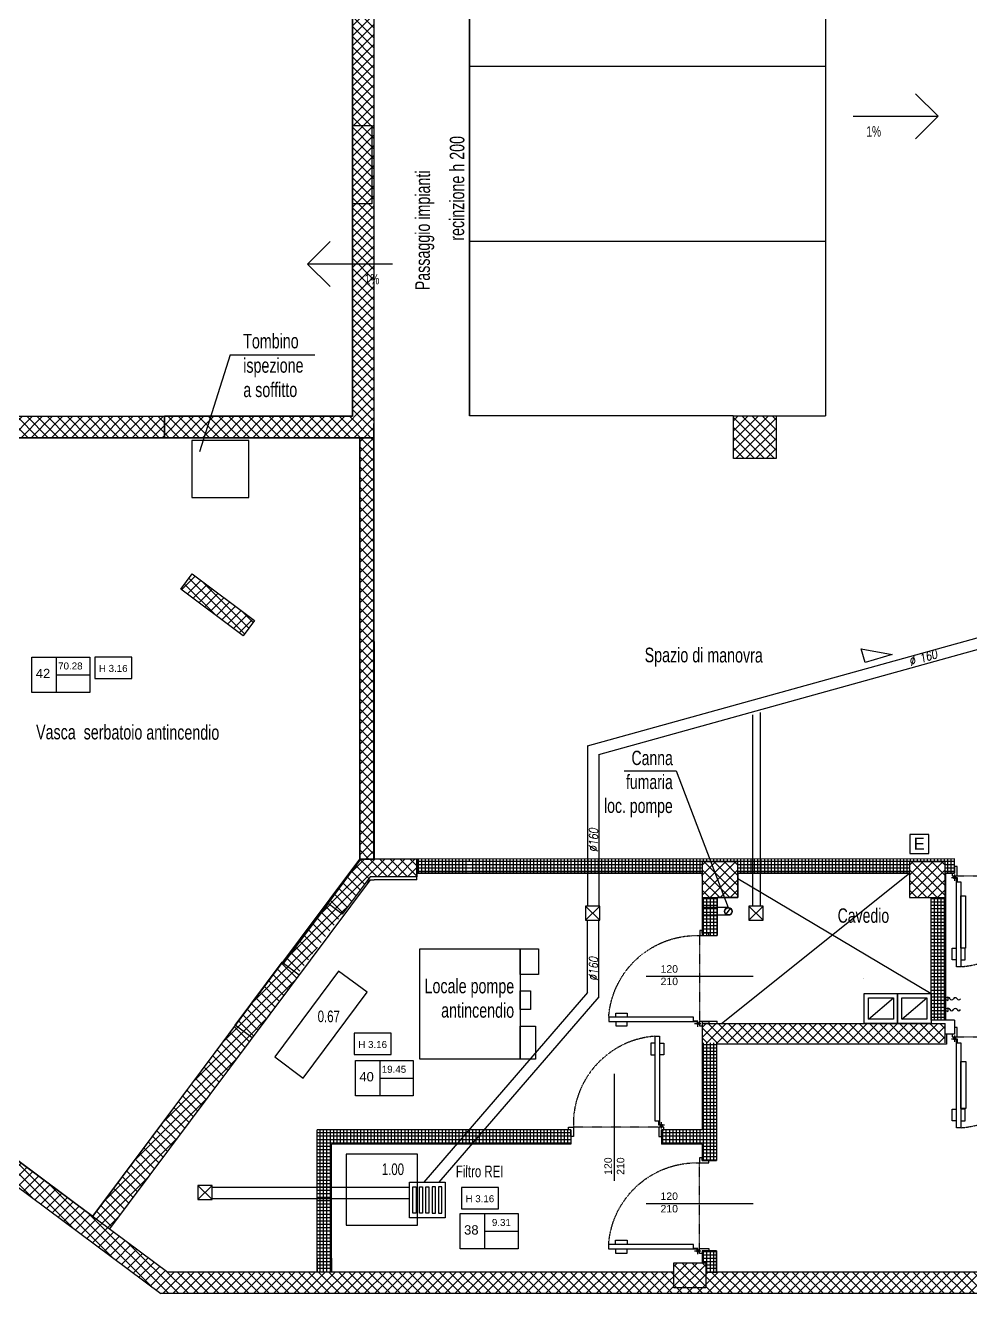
# Model space of a CAD drawing. Header units: millimetres. Extents: x -3782782348 to 131293, y -36553 to 57271.
# Drawn here: x 96768 to 98095, y 34743 to 36523 of the extents above; entities that cross this region are included whole.
import ezdxf
from ezdxf.enums import TextEntityAlignment as Align

# ---------------------------------------------------------------- set-up
doc = ezdxf.new("R2010")
doc.units = ezdxf.units.MM
doc.header["$LTSCALE"] = 0.01
doc.linetypes.add('CONTINOUS', pattern=[0])
doc.linetypes.add('HIDDEN2', pattern=[4.762499999999999, 3.175, -1.5875])
doc.layers.add('VVF-SIMBOLI', color=7, linetype='Continuous', true_color=0xe60000)
doc.layers.add('X_MURI', color=8, linetype='Continuous')
doc.layers.add('X_quote serramenti interni', color=251, linetype='CONTINOUS')
doc.styles.add('ARIAL', font='arial.ttf')
doc.styles.add('nomi', font='arial.ttf')
doc.styles.add('QUOTE', font='simplex.shx', dxfattribs={"width": 0.7})
doc.styles.add('testo indicazioni', font='romans.shx', dxfattribs={"width": 0.8, "oblique": 10, "height": 17.5})
pattern_1 = [(45, (96724.81742046977, -16956.50248110438), (-7.071067811865475, 7.071067811865476), []), (135, (96724.81742046977, -16956.50248110438), (-7.071067811865476, -7.071067811865475), [])]
pattern_2 = [(180, (96724.81742046977, -16956.50248110438), (-5.832380380939269e-16, -4.762499999999999), []), (270, (96724.81742046977, -16956.50248110438), (4.762499999999999, -8.748570571408903e-16), [])]
pattern_3 = [(180, (96724.81742046977, -16956.50248110438), (-5.832187760079071e-16, -4.762499999999999), []), (270, (96724.81742046977, -16956.50248110438), (4.762499999999999, -8.748281640118607e-16), [])]

# ---------------------------------------------------------------- blocks, each defined once
blk = doc.blocks.new('porta 120 metallica')
blk.add_line((66, 71.6477922546328), (66, -78.71677851758432))
at = {"linetype": 'ByBlock'}
for p, q in [((-4.424995684763417, -6.240966380457394), (3.417352743213996, -6.240966380457394)), ((0.08746256586164236, -10.75342463114066), (0.08746256586164236, -1.728508129774127))]:
    blk.add_line(p, q, dxfattribs=at)
at = {"color": 5, "linetype": 'HIDDEN2'}
blk.add_line((3.5, -3.53449313150486), (123.5, -3.53449313150486), dxfattribs=at)
at = {"linetype": 'ByBlock'}
for points in [[(-3.5, 0), (-3.5, -3.53449313150486), (3.5, -3.53449313150486), (3.5, 9.46550686849514), (0, 9.46550686849514), (0, 0)], [(123.5, -3.53449313150486), (123.5, 9.46550686849514), (127, 9.46550686849514), (127, 0), (130.5, 0), (130.5, -3.53449313150486)], [(8.793935814639553, -12.26906140515348), (8.793935814639553, -131.2409663804574), (3.487722093006596, -131.2409663804574), (3.487722093006596, -131.2409663804574), (2.793935814639553, -131.2409663804574), (2.793935814639553, -6.240966380457394), (3.487722093006596, -6.240966380457394), (3.487722093006596, -12.26906140515348)]]:
    blk.add_lwpolyline(points, close=True, dxfattribs=at)
for points in [[(2.796576543943956, -121.4196760547929), (-3.263865074608475, -121.4196760547929), (-3.263865074608475, -105.118456539989), (2.793935814639553, -105.118456539989)], [(8.79129508533515, -121.4196760547929), (14.85173670412041, -121.4196760547929), (14.85173670412041, -105.118456539989), (8.793935814639553, -105.118456539989)]]:
    blk.add_lwpolyline(points, dxfattribs=at)
blk.add_circle((0.08746256586164236, -6.240966380457394), 1.512458250675991, dxfattribs=at)
at = {"color": 5, "linetype": 'HIDDEN2'}
blk.add_arc((0.01706191548146307, -7.98979127817438), 123.5632861311982, 274.073229882602, 2.066351043338843, dxfattribs=at)
blk = doc.blocks.new('Estintore')
at = {"layer": 'VVF-SIMBOLI', "color": 1}
blk.add_lwpolyline([(-0.5307119999997667, -0.5307120000006762), (0, -0.5307120000006762), (0, 0), (-0.5307119999997667, 0)], close=True, dxfattribs=at)
at = {"layer": 'VVF-SIMBOLI', "color": 1, "style": 'ARIAL'}
blk.add_text('E', height=0.3316950000000298, dxfattribs=at).set_placement((-0.2662891715463047, -0.421108694025861), align=Align.CENTER)

msp = doc.modelspace()

# ---------------------------------------------------------------- hatches: boundary and pattern name
at = {"layer": 'X_MURI', "ltscale": 4}
h = msp.add_hatch(dxfattribs=at)
h.set_pattern_fill('_USER', color=256, scale=10, angle=45, style=0, double=1, pattern_type=0)
h.set_pattern_definition(pattern_1)
edge = h.paths.add_edge_path()
edge.add_line((96770.71369707232, 37791.0085123414), (97257.50656345549, 37791.00554844445))
edge.add_line((97257.50656345549, 37791.00554844445), (97257.50906794985, 37281.63731602261))
edge.add_line((97257.50906794985, 37281.63731602261), (96803.33862139021, 37281.63731602261))
edge.add_line((96803.33862139021, 37281.63731602261), (96803.33862139021, 36577.6660075423))
edge.add_line((96803.33862139021, 36577.6660075423), (97257.47889526704, 36577.89334017411))
edge.add_line((97257.47889526704, 36577.89334017411), (97257.50901095403, 35944.36577106891))
edge.add_line((97257.50901095403, 35944.36577106891), (96963.33974302429, 35944.36576358671))
edge.add_line((96963.33974302429, 35944.36576358671), (96963.33974302429, 35974.36577106891))
edge.add_line((96963.33974302429, 35974.36577106891), (97227.5255115099, 35974.36577106891))
edge.add_line((97227.5255115099, 35974.36577106891), (97227.48121353087, 36547.87832023579))
edge.add_line((97227.48121353087, 36547.87832023579), (96773.33862139021, 36547.65098644351))
edge.add_line((96773.33862139021, 36547.65098644351), (96773.33862139021, 37311.63731602261))
edge.add_line((96773.33862139021, 37311.63731602261), (97227.50901095403, 37311.63731602261))
edge.add_line((97227.50901095403, 37311.63731602261), (97227.51049416978, 37761.00555057469))
edge.add_line((97227.51049416978, 37761.00555057469), (96770.71369707232, 37761.00555805689))
edge.add_line((96770.71369707232, 37761.00555805689), (96770.71369707232, 37791.0055907285))
h = msp.add_hatch(dxfattribs=at)
h.set_pattern_fill('_USER', color=256, scale=10, angle=45, style=0, double=1, pattern_type=0)
h.set_pattern_definition(pattern_1)
h.paths.add_polyline_path([(97723.22412386184, 34743.0032492638), (97723.22412386184, 34773.00324934366), (99283.50518824902, 34773.00325698931), (99283.50518824902, 35985.04108844409), (99507.34361897554, 35985.04108844409), (99507.34361897554, 37121.04686036028), (99283.50518824904, 37121.04686036028), (99283.50518824904, 37471.03655912339), (99313.50518824904, 37471.03655912339), (99313.50518824904, 37151.04686036028), (99537.34361897554, 37151.04686036028), (99537.34361897554, 35955.04108844409), (99313.50518824902, 35955.04108844409), (99313.50518824902, 34743.003256746)])
h = msp.add_hatch(dxfattribs=at)
h.set_pattern_fill('_USER', color=256, scale=10, angle=45, style=0, double=1, pattern_type=0)
h.set_pattern_definition(pattern_1)
h.paths.add_polyline_path([(97821.95793901579, 35914.95606996371), (97821.95793901579, 35974.9539071998), (97821.88440226202, 35974.9539071998), (97761.95793901579, 35974.95606996371), (97761.95793901579, 35914.95606996371)])
h.paths.add_polyline_path([(98571.05726551471, 35974.9539071998), (98511.05726551471, 35974.9539071998), (98511.05726551471, 35914.9539071998), (98571.05726551471, 35914.9539071998)])
h = msp.add_hatch(dxfattribs=at)
h.set_pattern_fill('_USER', color=256, scale=10, angle=45, style=0, double=1, pattern_type=0)
h.set_pattern_definition(pattern_1)
h.paths.add_polyline_path([(96963.33974302429, 35944.36577106891), (96963.33974302429, 35974.36577106891), (96695.76702856756, 35974.36576358671), (96416.69582099523, 35600.52931232635), (96440.84974622293, 35582.65632282832), (96458.68229921866, 35606.62339978978), (96710.8090543371, 35944.36577106891)])
h = msp.add_hatch(dxfattribs=at)
h.set_pattern_fill('_USER', color=256, scale=10, angle=45, style=0, double=1, pattern_type=0)
h.set_pattern_definition(pattern_1)
h.paths.add_polyline_path([(97257.50901095438, 35944.36576358671), (97237.53239260684, 35944.36576358671), (97237.53239260684, 35353.01184869117), (97257.50901095438, 35353.01184869117)])
h = msp.add_hatch(dxfattribs=at)
h.set_pattern_fill('_USER', color=256, scale=10, angle=45, style=0, double=1, pattern_type=0)
h.set_pattern_definition(pattern_1)
h.paths.add_polyline_path([(97073.78196375049, 35666.22803168911), (97089.94782805593, 35687.90617183669), (97002.36931133634, 35753.21539152636), (96986.20344703089, 35731.5372513788)])
h = msp.add_hatch(dxfattribs=at)
h.set_pattern_fill('_USER', color=256, scale=10, angle=45, style=0, double=1, pattern_type=0)
h.set_pattern_definition(pattern_1)
h.paths.add_polyline_path([(96416.69582099513, 35600.52931232643), (96199.37830647873, 35309.41648442075), (96958.13057197614, 34743.003256746), (97722.6636486634, 34743.00325674602), (97734.15935155514, 34743.00325674604), (97723.22412386184, 34743.00325674619), (97723.22412386184, 34786.02156415134), (97678.22587859238, 34785.9349853), (97678.22587859238, 34773.00324933894), (96968.09326556881, 34773.00324926456), (96750.7974641416, 34935.21062829089), (96241.36476221352, 35315.51054175859), (96440.77418092615, 35582.55476253667)])
h = msp.add_hatch(dxfattribs=at)
h.set_pattern_fill('_USER', color=256, scale=10, angle=45, style=0, double=1, pattern_type=0)
h.set_pattern_definition([(45, (96724.8174084788, -3760.811644941321), (-7.071067811865475, 7.071067811865476), []), (135, (96724.8174084788, -3760.811644941321), (-7.071067811865476, -7.071067811865475), [])])
h.paths.add_polyline_path([(97193.04952521797, 35290.50598720865), (97213.09040663851, 35275.56106262557), (97252.26143937663, 35328.08872965139), (97317.77684677741, 35328.0836754983), (97317.77684677741, 35353.08367549825), (97239.72642255665, 35353.08367549824)])
h = msp.add_hatch(dxfattribs=at)
h.set_pattern_fill('NET', color=256, scale=1.5, angle=180, style=0)
h.set_pattern_definition(pattern_2)
h.paths.add_polyline_path([(97391.44432025938, 35353.01131551465), (97317.77684677741, 35352.99939703646), (97317.77684677741, 35333.04346312883), (97391.44432025938, 35333.05362686396)])
h = msp.add_hatch(dxfattribs=at)
h.set_pattern_fill('NET', color=256, scale=1.5, angle=180, style=0)
h.set_pattern_definition(pattern_3)
h.paths.add_polyline_path([(97391.56742046977, 35353.01499215205), (97391.58325251716, 35333.05906042863), (97718.23288830914, 35333.09871192612), (97718.23288830914, 35349.019433248), (97768.23288830914, 35349.019433248), (97768.23288830914, 35333.10478134929), (98009.23288830981, 35333.13403596907), (98009.23288830981, 35349.01943324801), (98059.23288830981, 35349.019433248), (98059.23288830981, 35333.14010539225), (98072.53716722803, 35333.14172037823), (98072.53716722803, 35353.12150784042)])
h = msp.add_hatch(dxfattribs=at)
h.set_pattern_fill('_USER', color=256, scale=10, angle=45, style=0, double=1, pattern_type=0)
h.set_pattern_definition(pattern_1)
h.paths.add_polyline_path([(97718.23288830914, 35299.019433248), (97768.23288830914, 35299.019433248), (97768.23288830914, 35349.019433248), (97718.23288830914, 35349.019433248)])
h = msp.add_hatch(dxfattribs=at)
h.set_pattern_fill('_USER', color=256, scale=10, angle=45, style=0, double=1, pattern_type=0)
h.set_pattern_definition([(45, (97015.81742047044, -16956.50248110438), (-7.071067811865475, 7.071067811865476), []), (135, (97015.81742047044, -16956.50248110438), (-7.071067811865476, -7.071067811865475), [])])
h.paths.add_polyline_path([(98009.23288830981, 35299.019433248), (98059.23288830981, 35299.019433248), (98059.23288830981, 35349.019433248), (98009.23288830981, 35349.019433248)])
h = msp.add_hatch(dxfattribs=at)
h.set_pattern_fill('NET', color=256, scale=1.5, angle=180, style=0)
h.set_pattern_definition(pattern_3)
h.paths.add_polyline_path([(98059.23288830981, 35333.13744183828), (98059.23288830981, 35299.019433248), (98039.5617627264, 35299.019433248), (98039.55383092456, 35126.9871055952), (98059.54827756708, 35126.98710559519), (98059.52103347974, 35333.13743779658)])
h = msp.add_hatch(dxfattribs=at)
h.set_pattern_fill('NET', color=256, scale=1.5, angle=180, style=0)
h.set_pattern_definition(pattern_3)
h.paths.add_polyline_path([(97739.22959747903, 35299.019433248), (97718.23288830914, 35299.019433248), (97718.23288830914, 35245.519433248), (97739.22992046978, 35245.51943324785)])
h = msp.add_hatch(dxfattribs=at)
h.set_pattern_fill('_USER', color=256, scale=10, angle=45, style=0, double=1, pattern_type=0)
h.set_pattern_definition(pattern_1)
h.paths.add_polyline_path([(97213.09040663851, 35275.56106262557), (97193.04952521797, 35290.50598720863), (97130.65662028041, 35206.9233320935), (97150.69020461696, 35191.96863220575)])
h = msp.add_hatch(dxfattribs=at)
h.set_pattern_fill('_USER', color=256, scale=10, angle=45, style=0, double=1, pattern_type=0)
h.set_pattern_definition(pattern_1)
h.paths.add_polyline_path([(97128.65283907838, 35208.41911767104), (97152.64252571278, 35190.51126064495), (97086.76742046977, 35101.90755229977), (97062.64791993525, 35119.85351509719)])
h = msp.add_hatch(dxfattribs=at)
h.set_pattern_fill('_USER', color=256, scale=10, angle=45, style=0, double=1, pattern_type=0)
h.set_pattern_definition([(45, (139069.6209190564, 4442.089507724289), (-7.071067811865475, 7.071067811865476), []), (135, (139069.6209190564, 4442.089507724289), (-7.071067811865476, -7.071067811865475), [])])
h.paths.add_polyline_path([(98059.23288830981, 35122.019433248), (97837.23288830946, 35122.019433248), (97837.23288830946, 35095.019433248), (98059.23288830982, 35095.019433248)])
h.paths.add_polyline_path([(97837.23288830946, 35122.019433248), (97827.23288830947, 35122.019433248), (97827.23288830947, 35095.019433248), (97837.23288830946, 35095.019433248)])
h.paths.add_polyline_path([(97827.23288830947, 35122.019433248), (97718.23288830912, 35122.019433248), (97718.23288830912, 35095.019433248), (97827.23288830947, 35095.019433248)])
h = msp.add_hatch(dxfattribs=at)
h.set_pattern_fill('_USER', color=256, scale=10, angle=45, style=0, double=1, pattern_type=0)
h.set_pattern_definition(pattern_1)
h.paths.add_polyline_path([(97086.76742046977, 35101.90755229977), (97062.64791993525, 35119.85351509719), (96862.7548912635, 34851.63643727249), (96886.50607041034, 34833.91057503372)])
h = msp.add_hatch(dxfattribs=at)
h.set_pattern_fill('NET', color=256, scale=1.5, angle=180, style=0)
h.set_pattern_definition([(180, (96724.81742046977, -16956.50247717927), (-5.832187760079071e-16, -4.762499999999999), []), (270, (96724.81742046977, -16956.50247717927), (4.762499999999999, -8.748281640118607e-16), [])])
h.paths.add_polyline_path([(97738.21443244198, 34930.0037930023), (97718.2249578667, 34930.00325764624), (97718.23288830912, 35095.01945169087), (97738.19074538077, 35095.019433248)])
h = msp.add_hatch(dxfattribs=at)
h.set_pattern_fill('NET', color=256, scale=1.5, angle=180, style=0)
h.set_pattern_definition(pattern_2)
edge = h.paths.add_edge_path()
edge.add_line((97533.9382909832, 34953.003256746), (97533.9382909832, 34973.003256746))
h.paths.add_polyline_path([(97177.86158092166, 34973.003256746), (97177.86158092166, 34773.003256746), (97197.86158092166, 34773.00324928862), (97197.86158092166, 34953.00325674599), (97533.9382909832, 34953.003256746), (97533.9382909832, 34973.003256746)])
h = msp.add_hatch(dxfattribs=at)
h.set_pattern_fill('NET', color=256, scale=1.5, angle=180, style=0)
h.set_pattern_definition(pattern_3)
h.paths.add_polyline_path([(97660.9382909832, 34973.003256746), (97718.22686032858, 34973.0007219612), (97718.15935155514, 34953.003256746), (97660.9382909832, 34953.003256746)])
h = msp.add_hatch(dxfattribs=at)
h.set_pattern_fill('NET', color=256, scale=1.5, angle=180, style=0)
h.set_pattern_definition(pattern_3)
h.paths.add_polyline_path([(97738.11704923512, 34803.00322984587), (97718.15935155378, 34803.00322622785), (97718.15934909733, 34786.02156488397), (97723.22412386184, 34786.02156488397), (97723.22412386184, 34773.00324934366), (97738.11704923512, 34773.00325296303)])

# ---------------------------------------------------------------- linework, layer by layer
for p, q in [((97391.470833889, 38291.00555805689, -4.522760300243001e-09), (97391.54697450573, 35974.9445496594, -3.96448221517347e-09)), ((97891.47083388886, 38082.54090054788, -3.202573188179108e-09), (97891.47083388787, 35974.9539071998, -4.914226628928408e-09)), ((97391.54697450573, 35974.9445496594), (97391.6668478074, 37786.00554842898, -4.951193307508258e-09)), ((97227.48121353087, 36547.87832023579, -3.815709593921281e-09), (97227.5255115099, 35974.36577106891, -3.815709593921281e-09)), ((97227.51049416978, 36514.75562858924, -3.815709593921281e-09), (97227.57676115033, 36382.37470087814, -2.164396165691476e-09)), ((97257.50901095406, 36484.75562110703, -3.813331177905975e-09), (97257.50901095406, 35944.36576358671, -3.80056329753038e-09)), ((97391.47083388802, 36465.63683489514, -5.118042575292258e-09), (97891.47083388755, 36465.63683489421, -5.118042575292258e-09)), ((98049.30615041143, 36395.42649762142), (98017.80615041143, 36426.92649762142)), ((97930.30615041143, 36395.42649762142), (98049.30615041143, 36395.42649762142)), ((98049.30615041143, 36395.42649762142), (98017.80615041143, 36363.92649762142)), ((97164.34267907991, 36188.05019088586), (97195.84267907991, 36219.55019088586)), ((97391.47083388802, 36220.29537104782, -4.684871347371918e-09), (97891.47083388755, 36220.29537104689, -4.684871347371918e-09)), ((97283.34267907991, 36188.05019088586), (97164.34267907991, 36188.05019088586)), ((97164.34267907991, 36188.05019088586), (97195.84267907991, 36156.55019088586)), ((97055.5757980673, 36060.64718886405, 1.081775747067324e-09), (97012.68740685371, 35924.42545095838, 1.081775747067324e-09)), ((97055.5757980673, 36060.64718886405, 1.081775747067324e-09), (97174.45898661995, 36060.64718886405, 1.081775747067324e-09)), ((97761.88440226155, 35974.9539071998, -2.511796181787873e-09), (97391.54697450573, 35974.9445496594, -3.355859655265864e-09)), ((97821.88440226202, 35974.9539071998, -1.209381905070083e-09), (97891.47083388781, 35974.9539071998, -5.117411823018942e-09)), ((96695.76702856756, 35974.36576358671, -3.813331177905975e-09), (96933.33974302426, 35974.36576358671, -3.813331177905975e-09)), ((96710.8090543371, 35974.36577106891, -3.813331177905975e-09), (96933.33974302428, 35974.36577106891, -3.813331177905975e-09)), ((96933.33974302426, 35974.36576358671, -3.813331177905975e-09), (96963.33974302429, 35974.36577106891, -3.813331177905975e-09)), ((96963.33974302429, 35974.36577106891, -3.813331177905975e-09), (96963.33974302429, 35944.36577106891, -3.813331177905975e-09)), ((96963.33974302429, 35964.36576358671, -3.884467438928407e-09), (96963.33974053022, 35974.36577106891, -3.813331177905975e-09)), ((97257.56449617443, 35397.65673771133, -6.247380106537864e-09), (97257.53239260655, 35964.36576358667, -3.874425260831361e-09)), ((96710.8090543371, 35944.36577106891, -3.813331177905975e-09), (97227.50901095405, 35944.36577106891, -3.813331177905975e-09)), ((96963.33974302429, 35944.36576358671, -3.813331177905975e-09), (97257.50901095406, 35944.36576358671, -3.877044489302058e-09)), ((97227.50901095405, 35944.36577106891, -3.813331177905975e-09), (97228.5032243961, 35944.36577106891, -3.813331177905975e-09)), ((97257.50901095406, 35944.36576358671, -3.869088503300805e-09), (97237.53239260684, 35944.36576358671, -3.871122227053893e-09)), ((97237.53239260684, 35397.66001889561, -3.815542810220067e-09), (97237.55079361962, 35944.36576358671, -3.874425260831361e-09)), ((97237.53239260684, 35397.66001889561, -3.815542810220067e-09), (97237.53239260684, 35944.36576358671, -3.871122227053893e-09)), ((97253.50322439587, 35944.36577106891, -3.814816633707308e-09), (97257.50901095403, 35944.36577106891, -3.814816633707308e-09)), ((97557.03964365262, 35511.76813869398), (98157.61286341597, 35678.3591032804, -3.814475629090271e-09)), ((97573.0396436526, 35499.60218352417), (98173.61286341598, 35666.19314811059, -3.888934881060975e-09)), ((97947.1200934333, 35628.730596077, 1.423695410676386e-09), (97941.22080480627, 35648.18855287082, 1.423695410676386e-09)), ((97941.22080480627, 35648.18855287082, 1.423695410676386e-09), (97985.06542612409, 35640.23491135344, 1.423695410676386e-09)), ((97985.06542612409, 35640.23491135344, 1.423695410676386e-09), (97947.1200934333, 35628.730596077, 1.423695410676386e-09)), ((96811.37307024823, 35636.34416240417), (96811.37307024823, 35586.80322344241)), ((96811.37307024823, 35636.34416240417), (96811.37307024823, 35586.80322344241)), ((96811.37307024823, 35611.5736929233), (96858.53576949399, 35611.5736929233)), ((96811.37307024823, 35611.5736929233), (96858.53576949399, 35611.5736929233)), ((97789.15991238598, 35287.04830701945), (97789.15991238598, 35555.4000152571)), ((97800.15991238598, 35287.04830701945), (97800.15991238598, 35558.45126787735)), ((97557.03964365262, 35511.76813869398), (97557.03964365262, 35287.04830701945)), ((97573.0396436526, 35499.60218352417), (97573.03964365262, 35287.04830701945)), ((97608.51174194622, 35476.80903504895), (97681.4684596032, 35476.80903504895)), ((97681.4684596032, 35476.80903504895), (97754.68455295273, 35284.96631901954, -6.385929235700625e-09)), ((97237.53239260684, 35353.01184869117, -3.823177947506699e-09), (97237.53239260684, 35397.66001889561, -3.815542810220067e-09)), ((97257.59356003665, 35397.66001889514), (97257.62897918865, 35353.01499215205, -3.823177947506699e-09)), ((97317.7729638094, 35353.00325674574, -3.815709593921281e-09), (97237.53239260684, 35353.01184869117, -3.823177947506699e-09)), ((97317.7729638094, 35323.98710559431, -3.813331177905975e-09), (97317.7698560018, 35353.00344891034, -3.814568356620332e-09)), ((98072.53716722803, 35353.12150784042, -3.814568356620332e-09), (97317.77684677741, 35353.00325736703, -3.865558177151092e-09)), ((98072.53716722803, 35333.14172037823, -3.814568356620332e-09), (98072.53716722803, 35353.12150784042, -3.814568356620332e-09)), ((97252.25755640861, 35323.98710559428, -3.815709593921281e-09), (96886.50417111113, 34833.90803013094, -3.815709593921281e-09)), ((97248.94149885187, 35319.59554611154, -3.813331177905975e-09), (97252.25755640861, 35323.98710559428, -3.813331177905975e-09)), ((97252.25755640861, 35323.98710559428, -3.813331177905975e-09), (97257.7729638094, 35323.98710559431, -3.813331177905975e-09)), ((97317.7729638094, 35323.98710559431, -3.813331177905975e-09), (97257.7729638094, 35323.98710559431, -3.813331177905975e-09)), ((97718.15933995956, 35333.0987029982, -3.814568356620332e-09), (97317.77684677741, 35333.04346312883, -3.863034191348373e-09)), ((97718.23288830914, 35333.0987029982, -2.125478521798594e-09), (97718.23288830911, 35299.019433248, -6.326384869963231e-09)), ((97718.23288830914, 35333.00317839484, -6.326384870757218e-09), (97718.23288830914, 35245.519433248, -6.326384870757218e-09)), ((97745.23288830984, 35122.019433248, -6.326384870757218e-09), (98009.23288830981, 35333.1342138144, 2.945161192411704e-07)), ((98009.23288830981, 35333.1342138144, 2.945161192411704e-07), (97768.23288830914, 35333.10637232005, 1.097779303779058e-08)), ((98009.23288830981, 35333.13404713249, 2.630176805264775e-07), (97768.23288830914, 35333.10488121519, -2.708012830721002e-07)), ((97768.23288830914, 35325.61645441296, -3.738507712840789e-09), (98039.55383092456, 35164.019433248, -2.125478521918661e-09)), ((98072.53716722803, 35333.14172037823, -3.814568356620332e-09), (98059.54304688994, 35333.139900265, -3.814568356620332e-09)), ((98059.54306347654, 35126.9647137491, 3.263979678156888e-07), (98059.54304688994, 35333.139900265, -3.814568356620332e-09)), ((96199.37830647881, 35309.41648442068, -3.813331177905975e-09), (96958.13058199911, 34743.0032492638, -3.813331177905975e-09)), ((97739.22992046978, 35299.019433248, -6.326384870757112e-09), (97739.22992612055, 35245.51943324785, -5.670840099822621e-09)), ((98039.55383092456, 35164.019433248, -2.125478521918661e-09), (98039.56141826589, 35299.019433248, 2.631560432840864e-07)), ((97193.04952521797, 35290.50598720863, -7.591182864099315e-09), (97130.65662028041, 35206.9233320935, -6.914129020966285e-09)), ((97554.40191463789, 35287.04830701945), (97574.40191463789, 35267.04830701945)), ((97574.40191463789, 35287.04830701945), (97554.40191463789, 35267.04830701945)), ((97754.94578209132, 35284.96631901954, -6.385929235700625e-09), (97718.23288830914, 35284.96631901954, -6.385929235700625e-09)), ((97751.95621488296, 35275.45851564281, -6.385929235700625e-09), (97757.93534929972, 35283.47412239628, -6.385929235700625e-09)), ((97783.70780524757, 35287.04830701945), (97803.70780524757, 35267.04830701945)), ((97803.70780524757, 35287.04830701945), (97783.70780524757, 35267.04830701945)), ((97557.03964365262, 35165.68957677387), (97557.03964365262, 35267.04830701945)), ((97573.0396436526, 35159.7463292524), (97573.03964365262, 35267.04830701945)), ((97754.94578209132, 35273.96631901954, -6.385929235700625e-09), (97718.23288830914, 35273.96631901954, -6.385929235700625e-09)), ((97714.698395181, 35245.51943324785, -2.125478611338129e-09), (97739.22992612055, 35245.51943324785, -2.125478611338129e-09)), ((97944.53767022045, 35185.07039216913, -3.816891343629556e-09), (97944.53227632094, 35185.07039216913, -3.816891343629556e-09)), ((97944.54306347712, 35185.00330459805, -3.816891383371812e-09), (97944.5376695776, 35185.00330459805, -3.816891383371812e-09)), ((97557.03964365262, 35165.68957677387), (97327.64762294435, 34899.51708266274, -3.669750795094818e-09)), ((97573.0396436526, 35159.7463292524), (97348.76961559452, 34899.51708266274, -3.530381898742229e-09)), ((97951.55383092456, 35128.019433248, -2.125478521918661e-09), (97986.55383092456, 35158.019433248, -2.125478521918661e-09)), ((97998.55383092456, 35128.019433248, -2.125478521918661e-09), (98033.55383092456, 35158.019433248, -2.125478521918661e-09)), ((98039.55383092456, 35164.019433248, -5.938809699824848e-09), (98039.55383092456, 35128.03563225086, -2.125478521918661e-09)), ((98057.90644686902, 35156.8504073324, 1.3167005180354e-07), (98062.90644686896, 35159.35040733252, 1.3167005180354e-07)), ((98057.90644686902, 35156.8504073324, 1.3167005180354e-07), (98062.9064468691, 35154.35040733252, 1.3167005180354e-07)), ((98062.90644686896, 35159.35040733252, 1.3167005180354e-07), (98062.9064468691, 35154.35040733252, 1.3167005180354e-07)), ((98057.90644686902, 35141.56969914946, 1.594792830031468e-07), (98062.90644686896, 35144.06969914958, 1.594792830031468e-07)), ((98057.90644686902, 35141.56969914946, 1.594792830031468e-07), (98062.9064468691, 35139.06969914958, 1.594792830031468e-07)), ((98062.90644686896, 35144.06969914958, 1.594792830031468e-07), (98062.9064468691, 35139.06969914958, 1.594792830031468e-07)), ((97714.69839517897, 35125.519433248, -2.125478521798594e-09), (97739.22992046978, 35125.519433248, -2.125478521798594e-09)), ((97718.23288830914, 35125.519433248, -6.326384870757218e-09), (97718.23288830912, 34973.003256746, -6.326384870757218e-09)), ((97718.23288830912, 35122.019433248, -2.125478521798594e-09), (98059.23288830981, 35122.019433248, -2.125478521798594e-09)), ((97718.23288830912, 35122.019433248, -2.125478521798594e-09), (97718.23288830912, 35095.019433248, -2.125478521798594e-09)), ((98059.23288830981, 35095.019433248, -2.125478521798594e-09), (98059.23288830981, 35122.019433248, -2.125478521798594e-09)), ((98072.5371672285, 35126.9647137491, 3.264015807953789e-07), (98059.54306347654, 35126.9647137491, 3.26403009759271e-07)), ((97738.19112656967, 35095.019433248, -2.125478521918661e-09), (97738.21427305022, 34930.00353193506, -6.326384870757218e-09)), ((97265.58026537133, 35070.29160569143), (97265.58026537133, 35020.75066672966)), ((97265.58026537133, 35070.29160569143), (97265.58026537133, 35020.75066672966)), ((97265.58026537133, 35045.52113621055), (97312.7429646171, 35045.52113621055)), ((97265.58026537133, 35045.52113621055), (97312.7429646171, 35045.52113621055)), ((97533.9382909832, 34973.003256746, -3.815485046562801e-09), (97177.86158092166, 34973.003256746, -3.815485046562801e-09)), ((97177.86158092166, 34773.003256746, -3.815387728056779e-09), (97177.86158092166, 34973.003256746, -3.815387728056779e-09)), ((97528.9382909832, 34973.003256746, -3.815476410206295e-09), (97197.86158092166, 34973.003256746, -3.815476410206295e-09)), ((97533.9382909832, 34973.003256746, -3.815485046562801e-09), (97533.9382909832, 34953.003256746, -3.815485046562801e-09)), ((97718.15935155514, 34973.003256746, -3.815509186872731e-09), (97660.9382909832, 34973.003256746, -3.815509186872731e-09)), ((97660.9382909832, 34973.003256746, -3.815485046562801e-09), (97660.9382909832, 34953.00325674599, -3.815485046562801e-09)), ((97177.86158092166, 34773.003256746, -3.815387728055085e-09), (97177.86158092166, 34953.00325674599, -3.815387728055085e-09)), ((97528.9382909832, 34953.003256746, -3.815509186872731e-09), (97197.86158092166, 34953.00325674599, -3.815509186872731e-09)), ((97533.9382909832, 34953.003256746, -3.815509186872731e-09), (97197.86158092166, 34953.003256746, -3.815509186872731e-09)), ((97197.86158092166, 34773.003256746, -3.815387728055297e-09), (97197.86158092166, 34953.00325674599, -3.815387728055297e-09)), ((97718.15935155514, 34953.003256746, -3.815509186872731e-09), (97660.9382909832, 34953.003256746, -3.815509186872731e-09)), ((97718.15935155514, 34953.003256746, -3.815509186872731e-09), (97660.9382909832, 34953.003256746, -3.815509186872731e-09)), ((97718.2249578667, 34953.00325372112, -6.326384870757218e-09), (97718.2249578667, 34930.00325372112, -6.326384870757218e-09)), ((96750.7974641416, 34935.21062829089, -3.824615820916701e-09), (96968.09326556881, 34773.00324926456, -3.813331177905975e-09)), ((97718.15935155514, 34930.003256746, -3.815501776238227e-09), (97738.21427305022, 34930.00353193506, -6.326384870757218e-09)), ((97010.44987246842, 34894.91326290231), (97030.44987246842, 34874.91326290231)), ((97030.44987246842, 34894.91326290231), (97010.44987246842, 34874.91326290231)), ((97030.70985834592, 34892.31791727892), (97307.45765285287, 34892.31791727892)), ((97030.70985834592, 34876.31791727892), (97307.45765285287, 34876.31791727892)), ((97412.59480676358, 34855.32579531927), (97412.59480676358, 34805.7848563575)), ((97412.59480676358, 34855.32579531927), (97412.59480676358, 34805.7848563575)), ((97412.59480676358, 34830.55532583839), (97459.75750600934, 34830.55532583839)), ((97412.59480676358, 34830.55532583839), (97459.75750600934, 34830.55532583839)), ((97718.15935155514, 34803.003256746, -3.815501776238227e-09), (97718.15935155514, 34786.02156488397, -3.815501776238227e-09)), ((97718.15935155514, 34803.003256746, -3.815501776238227e-09), (97738.11704923512, 34803.00322984587, -3.815501776238227e-09)), ((97738.11704923512, 34803.00322984587, -3.815501776238227e-09), (97738.11704923512, 34773.00322984587, -3.815501776238227e-09)), ((97177.86158092163, 34793.00325674599, -3.815687326469701e-09), (97177.86158092164, 34773.00325674599, -3.815687326469701e-09)), ((97177.86158092164, 34793.003256746, -3.815709593919481e-09), (97177.86158092164, 34773.00325674599, -3.815709593919481e-09)), ((97197.86158092166, 34793.00325674599, -3.815387728055297e-09), (97197.86158092166, 34773.00325674599, -3.815387728055297e-09)), ((97177.86158092164, 34773.00325674599, -3.815709593921281e-09), (96968.09325554689, 34773.00325674599, -3.813331177905975e-09)), ((97678.22587859238, 34773.00324933894, -3.813331177905975e-09), (96968.09326556881, 34773.00324926456, -3.813331177905975e-09)), ((97197.86158092166, 34773.003256746, -3.815387728055297e-09), (97177.86158092166, 34773.003256746, -3.815387728055297e-09)), ((99073.60072047231, 34773.00324948512, -2.127004666526062e-09), (97723.22412386184, 34773.00324934366, -3.813331177905975e-09)), ((98938.60031260314, 34773.003256746, -3.816729257137269e-09), (97738.11704923512, 34773.00322984587, -3.816729257137269e-09)), ((98938.60031260314, 34743.003256746, -3.816729257137269e-09), (96958.13057197613, 34743.003256746, -3.816729257137269e-09)), ((99103.60072047231, 34743.0032492638, -2.125478521417959e-09), (96958.13058199911, 34743.0032492638, -3.813331177905975e-09))]:
    msp.add_line(p, q, dxfattribs=at)
for points, elevation in [([(96770.71369707232, 37791.0085123414), (97257.50656345549, 37791.00554844445), (97257.50906794985, 37281.63731602261), (96803.33862139021, 37281.63731602261), (96803.33862139021, 36577.6660075423), (97257.47889526704, 36577.89334017411), (97257.50901095403, 35944.36577106891), (96963.33974302429, 35944.36576358671), (96963.33974302429, 35974.36577106891), (97227.5255115099, 35974.36577106891), (97227.48121353087, 36547.87832023579), (96773.33862139021, 36547.65098644351), (96773.33862139021, 37311.63731602261), (97227.50901095403, 37311.63731602261), (97227.51049416978, 37761.00555057469), (96770.71369707232, 37761.00555805689), (96770.71369707232, 37791.0055907285)], -3.813331177905975e-09), ([(96803.33862139021, 36577.6660075423), (97257.47889526704, 36577.89334017411), (97257.52551142042, 35969.3680882621)], -3.815709593921281e-09), ([(97227.5255115099, 36484.75562858924), (97227.5255115099, 35974.36577106891), (96963.33974053022, 35974.36577106891)], -3.441491013469722e-09), ([(97257.50901095406, 35964.36576358671), (97257.53239260682, 35964.36576358671), (97257.64125856812, 35353.00969574755)], -3.865558177151092e-09), ([(97237.53239260684, 35944.36576358671), (96710.8090543371, 35944.36577106891), (96241.36476235709, 35315.51054195092), (96862.7548912635, 34851.63643727248), (97237.53239260684, 35353.01184869117), (97237.53213650463, 35944.36576358671)], -3.871122227053893e-09), ([(97317.77684677741, 35333.00318133464), (97317.77684677741, 35353.00325736703), (97237.53239260684, 35353.01184869117), (97237.55079361962, 35944.36576358671), (97257.50901095406, 35944.36577106891)], -3.865558177151092e-09), ([(98072.53716722803, 35333.14172037823), (98072.53716722803, 35333.14172037823), (98072.53716722803, 35353.12150784042), (97317.77684984003, 35352.99939703695)], -3.814568356620332e-09), ([(97317.79268188741, 35333.04346531356), (97718.23288830914, 35333.09871192612)], -3.814568356620332e-09), ([(97718.23288830914, 35329.00541950946), (97718.23288830914, 35333.0987029982)], -6.326384870757218e-09), ([(97718.23288830914, 35333.00317839484), (97718.23288830914, 35245.51943324785)], -6.326384870757218e-09), ([(97718.23288830914, 35329.00541950945), (97718.23288830914, 35329.00541950945), (97718.23288830914, 35245.51943324785)], -6.326384870757218e-09), ([(97768.23467813927, 35333.10478156657), (97768.23288830914, 35299.019433248), (97739.22992046978, 35299.019433248)], -3.814568356620332e-09), ([(97768.23288830914, 35333.10478134931), (98009.23288830981, 35333.13403596907)], -3.814568356620332e-09), ([(98009.23288830981, 35333.13403596907), (98009.23288830981, 35299.019433248), (98039.56176266192, 35299.01803489093)], -2.125478521798594e-09), ([(98059.23288830981, 35333.14010539225), (98072.53716722803, 35333.14172037823)], -3.814568356620332e-09), ([(98059.23288830981, 35333.13744183828), (98059.52103347974, 35333.13743779658), (98059.54827756708, 35126.98710559519)], 3.302001205452006e-07), ([(97739.22992046978, 35245.51943324785), (97739.22992046978, 35299.019433248)], -6.326384870757218e-09), ([(98059.54827756708, 35126.98710559519), (98059.54827756708, 35126.98710559519), (98039.55383092456, 35126.9871055952), (98039.5617627264, 35299.019433248)], 3.302001205452006e-07), ([(97130.65662028041, 35206.9233320935), (97128.65283907838, 35208.41911767104), (96862.7548912635, 34851.63643727248)], -6.914129020966285e-09), ([(97945.55383092456, 35122.019433248), (97945.55383092456, 35164.019433248), (98039.55383092456, 35164.019433248)], -5.938809699824848e-09), ([(97718.23288830914, 35125.519433248), (97718.23288830914, 35122.019433248), (97739.22992046978, 35122.019433248), (97739.22992046978, 35125.519433248)], -6.326384870757218e-09), ([(97718.23288830914, 35125.519433248), (97718.23288830914, 35095.01944776576)], -6.326384870757218e-09), ([(98072.5371672285, 35126.9647137491), (98072.5371672285, 35107.04945838392), (98059.23288830981, 35107.04943431634)], 3.264015807953789e-07), ([(98061.23288829013, 35107.0497148527), (98061.23485625285, 35093.01971404073), (97738.19141342258, 35092.97440132416)], 3.264015807953789e-07), ([(97738.11704923512, 34803.00322984587), (97718.15935155378, 34803.00322622785), (97718.15934909733, 34786.02156488397), (97723.22412386184, 34786.02156488397), (97723.22412386184, 34773.00324934366), (97738.11704923512, 34773.00325296303), (97738.11710021849, 34803.00322984577)], -3.815501776238227e-09), ([(97723.22412386184, 34786.02156415134), (97723.22412386184, 34751.02156415134), (97678.22587859238, 34751.02157066048), (97678.22587859238, 34786.02157066048), (97723.22412386184, 34786.02156415134)], -6.430245252597799e-09), ([(97678.22587859238, 34773.00324933894), (97678.22587859238, 34786.02157066048), (97718.15935155514, 34786.02157066048)], -3.813331177905975e-09), ([(97678.22587859238, 34773.003256746), (97197.86158092166, 34773.003256746)], -3.815709593921281e-09)]:
    msp.add_lwpolyline(points, dxfattribs=dict(at, elevation=elevation))
for points, elevation in [([(97227.57676115033, 36382.37470087814), (97254.57676115009, 36382.37470087814), (97254.57676115009, 36272.37470087791), (97227.57676115033, 36272.37470087791)], -2.164396165691476e-09), ([(97761.95793901577, 35974.95606996349), (97821.95793901577, 35974.95606996349), (97821.95793901577, 35914.95606996349), (97761.95793901577, 35914.95606996349)], -3.813331177905975e-09), ([(97761.95793901579, 35974.95606996371), (97821.95793901579, 35974.95606996371), (97821.95793901579, 35914.95606996371), (97761.95793901579, 35914.95606996371)], -2.949212497332123e-09), ([(97001.91615011316, 35860.36576358672), (97081.91615011316, 35860.36576358672), (97081.91615011316, 35940.36576358671), (97001.91615011316, 35940.36576358671)], -7.751729587651314e-09), ([(97257.50901095438, 35944.36576358671), (97237.53239260684, 35944.36576358671), (97237.53239260684, 35353.01184869117), (97257.50901095438, 35353.01184869117)], -3.813331177905975e-09), ([(97002.36931133634, 35753.21539152636), (97089.94782805593, 35687.90617183669), (97073.78196375049, 35666.22803168911), (96986.20344703089, 35731.5372513788)], -2.164396165718581e-09), ([(97002.36931133634, 35753.21539152636), (97089.94782805593, 35687.90617183669), (97073.78196375049, 35666.22803168911), (96986.20344703089, 35731.5372513788)], -2.164396165718581e-09), ([(97317.77684677741, 35353.08367549825), (97317.77684677741, 35328.08367549829), (97252.26143937663, 35328.0887296514), (97213.09040663851, 35275.56106262557), (97193.04952521797, 35290.50598720863), (97239.72642255665, 35353.08367549824)], -7.591182864099315e-09), ([(97718.23288830914, 35299.019433248), (97768.23288830914, 35299.019433248), (97768.23288830914, 35349.019433248), (97718.23288830914, 35349.019433248)], -2.125478521798594e-09), ([(98009.23288830981, 35299.019433248), (98059.23288830981, 35299.019433248), (98059.23288830981, 35349.019433248), (98009.23288830981, 35349.019433248)], -2.125478521798594e-09), ([(98081.3159115625, 35301.46749598832), (98087.97628295579, 35301.46749598832), (98087.97628295579, 35228.08807566089), (98081.3159115625, 35228.08807566089)], -3.815050034950731e-09), ([(97321.7377571535, 35227.0511229032), (97462.93133677711, 35227.0511229032), (97462.93133677711, 35072.21822386824), (97321.7377571535, 35072.21822386824)], -3.874112721563738e-09), ([(97462.93133677711, 35227.0511229032), (97488.4368713325, 35227.0511229032), (97488.4368713325, 35191.13238501504), (97462.93133677711, 35191.13238501504)], -3.874112721563738e-09), ([(97128.65283907838, 35208.41911767104), (97152.64252571278, 35190.51126064495), (97086.76742046977, 35101.90755229977), (97062.64791993525, 35119.85351509719)], -6.914129020966285e-09), ([(97118.25631466361, 35075.51050232145), (97158.34292796586, 35045.62633537713), (97247.99542879882, 35165.88617528386), (97207.90881549657, 35195.77034222819)], -2.44694835595163e-07), ([(97462.93133677711, 35167.82297274687), (97477.39006497743, 35167.82297274687), (97477.39006497743, 35141.96620058584), (97462.93133677711, 35141.96620058584)], -3.874112721563738e-09), ([(97945.55383092456, 35122.019433248), (97945.55383092456, 35164.019433248), (97992.55383092456, 35164.019433248), (97992.55383092456, 35122.019433248)], -2.125478521918661e-09), ([(97951.55383092456, 35128.019433248), (97951.55383092456, 35158.019433248), (97986.55383092456, 35158.019433248), (97986.55383092456, 35128.019433248)], -2.125478521918661e-09), ([(97992.55383092456, 35122.019433248), (97992.55383092456, 35164.019433248), (98039.55383092456, 35164.019433248), (98039.55383092456, 35122.019433248)], -2.125478521918661e-09), ([(97998.55383092456, 35128.019433248), (97998.55383092456, 35158.019433248), (98033.55383092456, 35158.019433248), (98033.55383092456, 35128.019433248)], -2.125478521918661e-09), ([(97462.93133677711, 35118.51104833483), (97484.46755910221, 35118.51104833483), (97484.46755910221, 35072.22839256185), (97462.93133677711, 35072.22839256185)], -3.874112721563738e-09), ([(98081.31591156297, 35068.57788003227), (98088.1923092652, 35068.57788003227), (98088.1923092652, 35002.95413940815), (98081.31591156297, 35002.95413940815)], 3.264010991170485e-07), ([(97218.52389596339, 34838.93046697047), (97318.52389596339, 34838.93046697047), (97318.52389596339, 34938.93046697047), (97218.52389596339, 34938.93046697047)], -3.815709683460816e-09)]:
    msp.add_lwpolyline(points, close=True, dxfattribs=dict(at, elevation=elevation))
for points in [[(96777.16047031955, 35636.34416240417), (96858.53576949399, 35636.34416240417), (96858.53576949399, 35586.80322344241), (96777.16047031955, 35586.80322344241)], [(96777.16047031955, 35636.34416240417), (96858.53576949399, 35636.34416240417), (96858.53576949399, 35586.80322344241), (96777.16047031955, 35586.80322344241)], [(96865.64496933157, 35606.32922130384), (96917.61174569977, 35606.32922130384), (96917.61174569977, 35636.32922130384), (96865.64496933157, 35636.32922130384)], [(97554.40191463789, 35267.04830701945), (97574.40191463789, 35267.04830701945), (97574.40191463789, 35287.04830701945), (97554.40191463789, 35287.04830701945)], [(97783.70780524757, 35267.04830701945), (97803.70780524757, 35267.04830701945), (97803.70780524757, 35287.04830701945), (97783.70780524757, 35287.04830701945)], [(97229.79563085499, 35078.46511369046), (97281.7624072232, 35078.46511369046), (97281.7624072232, 35108.46511369046), (97229.79563085499, 35108.46511369046)], [(97231.36766544267, 35070.29160569143), (97312.7429646171, 35070.29160569143), (97312.7429646171, 35020.75066672966), (97231.36766544267, 35020.75066672966)], [(97231.36766544267, 35070.29160569143), (97312.7429646171, 35070.29160569143), (97312.7429646171, 35020.75066672966), (97231.36766544267, 35020.75066672966)], [(97010.44987246842, 34874.91326290231), (97030.44987246842, 34874.91326290231), (97030.44987246842, 34894.91326290231), (97010.44987246842, 34894.91326290231)], [(97357.45765285287, 34849.51708266274), (97307.45765285287, 34849.51708266274), (97307.45765285287, 34899.51708266274), (97357.45765285287, 34899.51708266274)], [(97357.45765285287, 34849.51708266274), (97307.45765285287, 34849.51708266274), (97307.45765285287, 34899.51708266274), (97357.45765285287, 34899.51708266274)], [(97316.70765285287, 34856.01708266274), (97312.20765285287, 34856.01708266274), (97312.20765285287, 34893.01708266274), (97316.70765285287, 34893.01708266274)], [(97316.70765285287, 34856.01708266274), (97312.20765285287, 34856.01708266274), (97312.20765285287, 34893.01708266274), (97316.70765285287, 34893.01708266274)], [(97325.70765285287, 34856.01708266274), (97321.20765285287, 34856.01708266274), (97321.20765285287, 34893.01708266274), (97325.70765285287, 34893.01708266274)], [(97325.70765285287, 34856.01708266274), (97321.20765285287, 34856.01708266274), (97321.20765285287, 34893.01708266274), (97325.70765285287, 34893.01708266274)], [(97334.70765285287, 34856.01708266274), (97330.20765285287, 34856.01708266274), (97330.20765285287, 34893.01708266274), (97334.70765285287, 34893.01708266274)], [(97334.70765285287, 34856.01708266274), (97330.20765285287, 34856.01708266274), (97330.20765285287, 34893.01708266274), (97334.70765285287, 34893.01708266274)], [(97339.20765285287, 34856.01708266274), (97343.70765285287, 34856.01708266274), (97343.70765285287, 34893.01708266274), (97339.20765285287, 34893.01708266274)], [(97339.20765285287, 34856.01708266274), (97343.70765285287, 34856.01708266274), (97343.70765285287, 34893.01708266274), (97339.20765285287, 34893.01708266274)], [(97348.20765285287, 34856.01708266274), (97352.70765285287, 34856.01708266274), (97352.70765285287, 34893.01708266274), (97348.20765285287, 34893.01708266274)], [(97348.20765285287, 34856.01708266274), (97352.70765285287, 34856.01708266274), (97352.70765285287, 34893.01708266274), (97348.20765285287, 34893.01708266274)], [(97380.25785153045, 34862.05564755296), (97432.22462789866, 34862.05564755296), (97432.22462789866, 34892.05564755296), (97380.25785153045, 34892.05564755296)], [(97378.38220683491, 34855.32579531927), (97459.75750600934, 34855.32579531927), (97459.75750600934, 34805.7848563575), (97378.38220683491, 34805.7848563575)], [(97378.38220683491, 34855.32579531927), (97459.75750600934, 34855.32579531927), (97459.75750600934, 34805.7848563575), (97378.38220683491, 34805.7848563575)]]:
    msp.add_lwpolyline(points, close=True, dxfattribs=at)
msp.add_lwpolyline([(97257.62898338953, 35353.00969706179), (97257.59356003665, 35397.66001889561)], dxfattribs=at)
for radius in [5.499999999996349, 4.999999999995943]:
    msp.add_circle((97754.94578209132, 35279.46631901954, -6.385929235700625e-09), radius, dxfattribs=at)
for centre, radius, start, end in [((98064.40644686903, 35156.85040733256, 1.3167005180354e-07), 1.50000000003638, 2.08440831604393e-09, 180.0000000041688), ((98068.40644686906, 35158.18374066595, 1.3167005180354e-07), 2.833333333332763, 208.0724869362051, 331.9275130674821), ((98073.40644686912, 35155.51707399944, 1.3167005180354e-07), 2.833333333332763, 28.07248693620508, 151.9275130674821), ((98078.40644686906, 35158.18374066621, 1.3167005180354e-07), 2.833333333332763, 208.0724869362051, 331.9275130674821), ((98064.40644686903, 35141.56969914962, 1.594792830031468e-07), 1.50000000003638, 2.08440831604393e-09, 180.0000000041688), ((98068.40644686906, 35142.90303248301, 1.594792830031468e-07), 2.833333333332763, 208.0724869362051, 331.9275130674821), ((98073.40644686912, 35140.2363658165, 1.594792830031468e-07), 2.833333333332763, 28.07248693620508, 151.9275130674821), ((98078.40644686906, 35142.90303248327, 1.594792830031468e-07), 2.833333333332763, 208.0724869362051, 331.9275130674821)]:
    msp.add_arc(centre, radius, start, end, dxfattribs=at)

# ---------------------------------------------------------------- block references
at = {"layer": 'X_MURI', "ltscale": 4, "xscale": 50, "yscale": 50, "zscale": 50}
msp.add_blockref('Estintore', (98036.09814233391, 35387.26707512423), dxfattribs=at)
at = {"layer": 'X_MURI', "ltscale": 4}
for p in [(98072.53716722803, 35333.14172037823, -3.814568356620332e-09), (98072.5371672285, 35107.04945838392, -1.02746328877257e-08)]:
    msp.add_blockref('porta 120 metallica', p, dxfattribs=at)
at = {"layer": 'X_MURI', "ltscale": 4, "xscale": -1, "rotation": 270}
for p in [(97718.23288831048, 35122.019433248, -2.125478521798594e-09), (97718.15935155514, 34803.003256746, -3.815501776238227e-09)]:
    msp.add_blockref('porta 120 metallica', p, dxfattribs=at)
at = {"layer": 'X_MURI', "ltscale": 4, "rotation": 180}
msp.add_blockref('porta 120 metallica', (97660.9382909832, 34973.003256746, -3.815485046562801e-09), dxfattribs=at)

# ---------------------------------------------------------------- texts
at = {"layer": 'X_MURI', "ltscale": 4}
for s, insert, char_height, width, attachment_point, rotation, style in [('{\\fArial|b0|i0|c0|p34;recinzione h 200}', (97384.72972401674, 36367.75115020909, 1.000638111574628e-09), 20.48, 332.9783007522771, 9, 89.85091472905681, 'QUOTE'), ('{\\fArial|b0|i0|c0|p34;\\H10.9x;1%}', (97948.59082464092, 36366.7349650549), 1.34456, 160.380025008441, 7, 0.14908527094309604, 'QUOTE'), ('{\\fArial|b0|i0|c0|p34;Passaggio impianti}', (97342.48990625257, 36319.29574979529, -4.141536888617708e-09), 20.48, 332.9783007522771, 9, 89.85091472905681, 'QUOTE'), ('{\\fArial|b0|i0|c0|p34;\\H10.9x;1%}', (97265.0580048504, 36159.35865831934), 1.34456, 160.380025008441, 9, 359.8509147290569, 'QUOTE'), ('{\\fArial|b0|i0|c0|p34;Tombino\\Pispezione\\Pa soffitto}', (97074.12159819735, 36000.98497444326), 20.48, 332.9783007522771, 7, 0.14908527094318372, 'QUOTE'), ('{\\fArial|b0|i0|c0|p34;Spazio di manovra}', (97803.26532655503, 35622.56900988452), 20.48, 332.9783007522771, 9, 359.8509147290568, 'QUOTE'), ('{\\Fromans|c238;%%C }160', (98049.24665734876, 35635.36855817615, 4.443946300374691e-09), 12.25, 163.1593673686158, 9, 16.717237001960953, 'testo indicazioni'), ('{\\H1.6x;42}', (96803.10269606306, 35613.36994836442), 8.164800000000001, 81.64926079005227, 6, 359.95576256877894, 'nomi'), ('{\\H1.2x;70.28}', (96848.48816331755, 35623.84197742643, 1.90156411925302e-09), 8.164800000000001, 81.64926079005224, 6, 359.95576256877894, 'nomi'), ('{\\fArial|b0|i0|c204|p34;\\H1.2x;H \\fArial|b0|i0|c0|p34;3.16}', (96911.69317892862, 35620.44975349825, 4.027042636847366e-09), 8.164800000000001, 81.64926079005222, 6, 359.95576256877894, 'nomi'), ('{\\fArial|b0|i0|c0|p34;Vasca  serbatoio antincendio}', (97040.3959344273, 35520.09381594807, -3.815749076853975e-09), 20.48, 332.9783007522771, 9, 359.8509147290568, 'QUOTE'), ('{\\fArial|b0|i0|c0|p34;\\H0.8x;Canna\\Pfumaria\\Ploc. pompe}', (97676.84517234509, 35411.43034687378, -3.816842349569938e-09), 25.2, 409.7193935037783, 9, 359.85091472905685, 'QUOTE'), ('{\\Fromans|c238;%%C}160', (97571.76671923959, 35396.2167355378, 3.697302459429844e-09), 12.25, 163.1593673686157, 9, 89.5478607441963, 'testo indicazioni'), ('{\\fArial|b0|i0|c0|p34;\\H0.8x;Cavedio}', (97980.6255916408, 35263.13962210172, -3.816842349569938e-09), 25.2, 409.7193935037783, 9, 359.85091472905685, 'QUOTE'), ('{\\Fromans|c238;%%C}160', (97571.76671923959, 35215.4643190338, 7.514144808999887e-09), 12.25, 163.1593673686157, 9, 89.5478607441963, 'testo indicazioni'), ('{\\fArial|b0|i0|c0|p34;Locale pompe\\Pantincendio}', (97454.22830931004, 35129.91995743071, -3.4341778139321e-09), 20.48, 332.9783007522771, 9, 359.8509147290568, 'QUOTE'), ('{\\fArial|b0|i0|c0|p34;\\H0.8x;0.67}', (97209.6539063938, 35123.65201104662, -2.409671586541944e-09), 20.48, 332.9783007522771, 9, 359.8509147290568, 'QUOTE'), ('{\\fArial|b0|i0|c204|p34;\\H1.2x;H 3.\\fArial|b0|i0|c0|p34;16\\fArial|b0|i0|c204|p34; }', (97275.84384045206, 35092.58564588487, 4.027042636847366e-09), 8.164800000000001, 81.64926079005222, 6, 359.95576256877894, 'nomi'), ('{\\H1.6x;40}', (97257.30989118617, 35047.31739165168), 8.164800000000001, 81.64926079005227, 6, 359.95576256877894, 'nomi'), ('{\\H1.2x;19.45}', (97302.69535844066, 35057.78942071368, 1.901564115048878e-09), 8.164800000000001, 81.64926079005224, 6, 359.95576256877894, 'nomi'), ('{\\fArial|b0|i0|c0|p34;\\H0.8x;1.00}', (97299.67512676271, 34909.13207487672, -2.409671586541944e-09), 20.48, 332.9783007522771, 9, 359.8509147290568, 'QUOTE'), ('{\\fArial|b0|i0|c0|p34;\\H0.8x;Filtro REI}', (97439.21380275182, 34906.02267429944, -3.816842349569938e-09), 20.48, 332.9783007522771, 9, 359.8509147290568, 'QUOTE'), ('{\\fArial|b0|i0|c204|p34;\\H1.2x;H 3.\\fArial|b0|i0|c0|p34;16\\fArial|b0|i0|c204|p34; }', (97426.3060611275, 34876.17617974737, 4.027042636847366e-09), 8.164800000000001, 81.64926079005222, 6, 359.95576256877894, 'nomi'), ('{\\fArial|b0|i0|c238|p34;\\H1.6x;3\\fArial|b0|i0|c0|p34;8}', (97404.3244325784, 34832.35158127951), 8.164800000000001, 81.64926079005227, 6, 359.95576256877894, 'nomi'), ('{\\H1.2x;9.31}', (97449.7098998329, 34842.82361034151, 1.901564115048878e-09), 8.164800000000001, 81.64926079005222, 6, 359.95576256877894, 'nomi')]:
    msp.add_mtext(s, dxfattribs=dict(at, insert=insert, char_height=char_height, width=width, attachment_point=attachment_point, rotation=rotation, style=style))
at = {"layer": 'X_quote serramenti interni', "char_height": 10.5, "width": 105, "attachment_point": 6, "style": 'nomi'}
for insert, rotation in [((97764.78874338538, 35189.98801319182, -2.125478521798594e-09), 0.04793014707956421), ((97594.86764076911, 35014.76044238745, -3.815485046562801e-09), 90.04793014707955), ((97764.71520663003, 34870.97183668982, -3.815501776238227e-09), 0.04793014707956421)]:
    msp.add_mtext('\\pxql;120\\P210', dxfattribs=dict(at, insert=insert, rotation=rotation))

doc.saveas('drawing.dxf')
